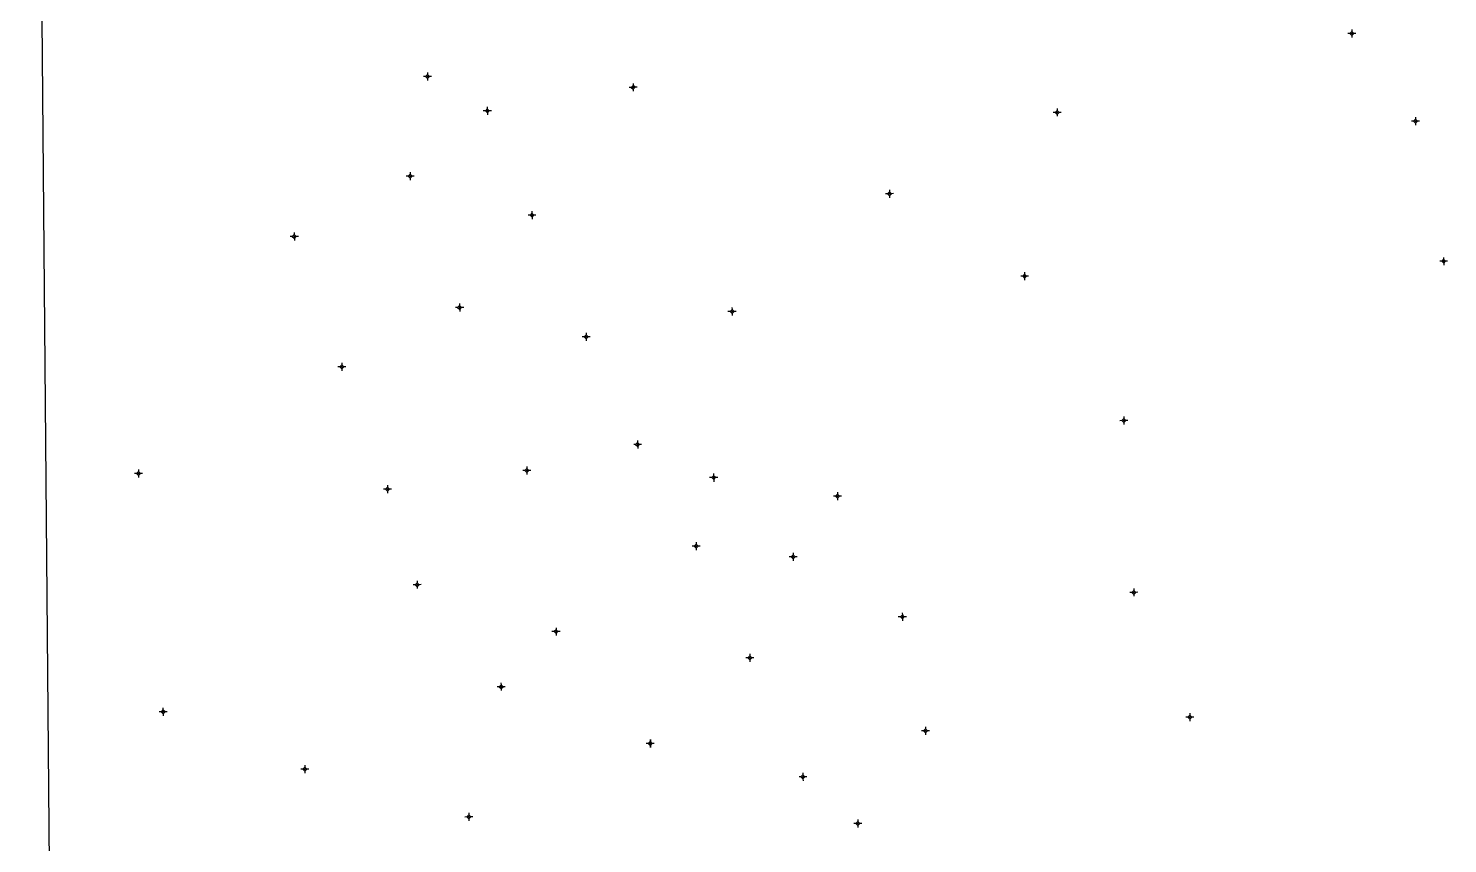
# Model space of a CAD drawing. Extents: x 551068 to 551573, y 1837995 to 1838500.
# Drawn here: x 551068.3 to 551290.4, y 1838119.2 to 1838246.8 of the extents above; entities that cross this region are included whole.
import ezdxf

# ---------------------------------------------------------------- set-up
doc = ezdxf.new("R2010")
doc.units = 0
doc.layers.add('Level 11', color=7, linetype='Continuous')
doc.layers.add('Level 63', color=7, linetype='Continuous')

msp = doc.modelspace()

# ---------------------------------------------------------------- linework, layer by layer
at = {"layer": 'Level 11'}
for p, q in [((551275.07, 1838245.96), (551274.75, 1838245.96)), ((551275.07, 1838245.96), (551274.75, 1838245.96)), ((551275.07, 1838245.96), (551274.75, 1838245.96)), ((551275.38, 1838246.28), (551275.07, 1838245.96)), ((551275.38, 1838246.28), (551275.07, 1838245.96)), ((551275.38, 1838246.28), (551275.07, 1838245.96)), ((551275.07, 1838245.96), (551275.39, 1838245.66)), ((551275.07, 1838245.96), (551275.39, 1838245.66)), ((551275.07, 1838245.96), (551275.39, 1838245.66)), ((551275.38, 1838246.6), (551275.38, 1838246.28)), ((551275.38, 1838246.6), (551275.38, 1838246.28)), ((551275.38, 1838246.6), (551275.38, 1838246.28)), ((551275.69, 1838245.97), (551275.38, 1838246.28)), ((551275.69, 1838245.97), (551275.38, 1838246.28)), ((551275.69, 1838245.97), (551275.38, 1838246.28)), ((551275.39, 1838245.66), (551275.69, 1838245.97)), ((551275.39, 1838245.66), (551275.69, 1838245.97)), ((551275.39, 1838245.66), (551275.69, 1838245.97)), ((551275.39, 1838245.66), (551275.39, 1838245.34)), ((551275.39, 1838245.66), (551275.39, 1838245.34)), ((551275.39, 1838245.66), (551275.39, 1838245.34)), ((551276.01, 1838245.97), (551275.69, 1838245.97)), ((551276.01, 1838245.97), (551275.69, 1838245.97)), ((551276.01, 1838245.97), (551275.69, 1838245.97)), ((551130.44, 1838239.24), (551130.13, 1838239.24)), ((551130.44, 1838239.24), (551130.13, 1838239.24)), ((551130.44, 1838239.24), (551130.13, 1838239.24)), ((551130.75, 1838239.55), (551130.44, 1838239.24)), ((551130.75, 1838239.55), (551130.44, 1838239.24)), ((551130.75, 1838239.55), (551130.44, 1838239.24)), ((551130.44, 1838239.24), (551130.75, 1838238.93)), ((551130.44, 1838239.24), (551130.75, 1838238.93)), ((551130.44, 1838239.24), (551130.75, 1838238.93)), ((551130.74, 1838239.87), (551130.75, 1838239.55)), ((551130.74, 1838239.87), (551130.75, 1838239.55)), ((551130.74, 1838239.87), (551130.75, 1838239.55)), ((551131.06, 1838239.25), (551130.75, 1838239.55)), ((551131.06, 1838239.25), (551130.75, 1838239.55)), ((551131.06, 1838239.25), (551130.75, 1838239.55)), ((551130.75, 1838238.93), (551131.06, 1838239.25)), ((551130.75, 1838238.93), (551131.06, 1838239.25)), ((551130.75, 1838238.93), (551131.06, 1838239.25)), ((551130.75, 1838238.93), (551130.75, 1838238.61)), ((551130.75, 1838238.93), (551130.75, 1838238.61)), ((551130.75, 1838238.93), (551130.75, 1838238.61)), ((551131.37, 1838239.25), (551131.06, 1838239.25)), ((551131.37, 1838239.25), (551131.06, 1838239.25)), ((551131.37, 1838239.25), (551131.06, 1838239.25)), ((551162.92, 1838237.87), (551162.62, 1838237.55)), ((551162.92, 1838237.87), (551162.62, 1838237.55)), ((551162.92, 1838237.87), (551162.62, 1838237.55)), ((551162.92, 1838238.18), (551162.92, 1838237.87)), ((551162.92, 1838238.18), (551162.92, 1838237.87)), ((551162.92, 1838238.18), (551162.92, 1838237.87)), ((551163.24, 1838237.56), (551162.92, 1838237.87)), ((551163.24, 1838237.56), (551162.92, 1838237.87)), ((551163.24, 1838237.56), (551162.92, 1838237.87)), ((551162.62, 1838237.55), (551162.3, 1838237.55)), ((551162.62, 1838237.55), (551162.3, 1838237.55)), ((551162.62, 1838237.55), (551162.3, 1838237.55)), ((551162.62, 1838237.55), (551162.93, 1838237.25)), ((551162.62, 1838237.55), (551162.93, 1838237.25)), ((551162.62, 1838237.55), (551162.93, 1838237.25)), ((551162.93, 1838237.25), (551163.24, 1838237.56)), ((551162.93, 1838237.25), (551163.24, 1838237.56)), ((551162.93, 1838237.25), (551163.24, 1838237.56)), ((551162.93, 1838237.25), (551162.93, 1838236.94)), ((551162.93, 1838237.25), (551162.93, 1838236.94)), ((551162.93, 1838237.25), (551162.93, 1838236.94)), ((551163.56, 1838237.56), (551163.24, 1838237.56)), ((551163.56, 1838237.56), (551163.24, 1838237.56)), ((551163.56, 1838237.56), (551163.24, 1838237.56)), ((551139.81, 1838233.89), (551139.49, 1838233.89)), ((551139.81, 1838233.89), (551139.49, 1838233.89)), ((551139.81, 1838233.89), (551139.49, 1838233.89)), ((551140.12, 1838234.21), (551139.81, 1838233.89)), ((551140.12, 1838234.21), (551139.81, 1838233.89)), ((551140.12, 1838234.21), (551139.81, 1838233.89)), ((551139.81, 1838233.89), (551140.13, 1838233.59)), ((551139.81, 1838233.89), (551140.13, 1838233.59)), ((551139.81, 1838233.89), (551140.13, 1838233.59)), ((551140.12, 1838234.52), (551140.12, 1838234.21)), ((551140.12, 1838234.52), (551140.12, 1838234.21)), ((551140.12, 1838234.52), (551140.12, 1838234.21)), ((551140.43, 1838233.9), (551140.12, 1838234.21)), ((551140.43, 1838233.9), (551140.12, 1838234.21)), ((551140.43, 1838233.9), (551140.12, 1838234.21)), ((551140.13, 1838233.59), (551140.43, 1838233.9)), ((551140.13, 1838233.59), (551140.43, 1838233.9)), ((551140.13, 1838233.59), (551140.43, 1838233.9)), ((551140.13, 1838233.59), (551140.13, 1838233.28)), ((551140.13, 1838233.59), (551140.13, 1838233.28)), ((551140.13, 1838233.59), (551140.13, 1838233.28)), ((551140.75, 1838233.9), (551140.43, 1838233.9)), ((551140.75, 1838233.9), (551140.43, 1838233.9)), ((551140.75, 1838233.9), (551140.43, 1838233.9)), ((551228.97, 1838233.63), (551228.65, 1838233.63)), ((551228.97, 1838233.63), (551228.65, 1838233.63)), ((551228.97, 1838233.63), (551228.65, 1838233.63)), ((551229.28, 1838233.95), (551228.97, 1838233.63)), ((551229.28, 1838233.95), (551228.97, 1838233.63)), ((551229.28, 1838233.95), (551228.97, 1838233.63)), ((551228.97, 1838233.63), (551229.29, 1838233.33)), ((551228.97, 1838233.63), (551229.29, 1838233.33)), ((551228.97, 1838233.63), (551229.29, 1838233.33)), ((551229.28, 1838234.26), (551229.28, 1838233.95)), ((551229.28, 1838234.26), (551229.28, 1838233.95)), ((551229.28, 1838234.26), (551229.28, 1838233.95)), ((551229.59, 1838233.64), (551229.28, 1838233.95)), ((551229.59, 1838233.64), (551229.28, 1838233.95)), ((551229.59, 1838233.64), (551229.28, 1838233.95)), ((551229.29, 1838233.33), (551229.59, 1838233.64)), ((551229.29, 1838233.33), (551229.59, 1838233.64)), ((551229.29, 1838233.33), (551229.59, 1838233.64)), ((551229.29, 1838233.33), (551229.29, 1838233.02)), ((551229.29, 1838233.33), (551229.29, 1838233.02)), ((551229.29, 1838233.33), (551229.29, 1838233.02)), ((551229.91, 1838233.64), (551229.59, 1838233.64)), ((551229.91, 1838233.64), (551229.59, 1838233.64)), ((551229.91, 1838233.64), (551229.59, 1838233.64)), ((551285.03, 1838232.26), (551284.71, 1838232.26)), ((551285.03, 1838232.26), (551284.71, 1838232.26)), ((551285.03, 1838232.26), (551284.71, 1838232.26)), ((551285.34, 1838232.58), (551285.03, 1838232.26)), ((551285.34, 1838232.58), (551285.03, 1838232.26)), ((551285.34, 1838232.58), (551285.03, 1838232.26)), ((551285.03, 1838232.26), (551285.34, 1838231.96)), ((551285.03, 1838232.26), (551285.34, 1838231.96)), ((551285.03, 1838232.26), (551285.34, 1838231.96)), ((551285.34, 1838232.89), (551285.34, 1838232.58)), ((551285.34, 1838232.89), (551285.34, 1838232.58)), ((551285.34, 1838232.89), (551285.34, 1838232.58)), ((551285.65, 1838232.27), (551285.34, 1838232.58)), ((551285.65, 1838232.27), (551285.34, 1838232.58)), ((551285.65, 1838232.27), (551285.34, 1838232.58)), ((551285.34, 1838231.96), (551285.65, 1838232.27)), ((551285.34, 1838231.96), (551285.65, 1838232.27)), ((551285.34, 1838231.96), (551285.65, 1838232.27)), ((551285.34, 1838231.96), (551285.35, 1838231.65)), ((551285.34, 1838231.96), (551285.35, 1838231.65)), ((551285.34, 1838231.96), (551285.35, 1838231.65)), ((551285.97, 1838232.27), (551285.65, 1838232.27)), ((551285.97, 1838232.27), (551285.65, 1838232.27)), ((551285.97, 1838232.27), (551285.65, 1838232.27)), ((551127.73, 1838223.67), (551127.41, 1838223.67)), ((551127.73, 1838223.67), (551127.41, 1838223.67)), ((551127.73, 1838223.67), (551127.41, 1838223.67)), ((551128.03, 1838223.98), (551127.73, 1838223.67)), ((551128.03, 1838223.98), (551127.73, 1838223.67)), ((551128.03, 1838223.98), (551127.73, 1838223.67)), ((551127.73, 1838223.67), (551128.04, 1838223.36)), ((551127.73, 1838223.67), (551128.04, 1838223.36)), ((551127.73, 1838223.67), (551128.04, 1838223.36)), ((551128.03, 1838224.29), (551128.03, 1838223.98)), ((551128.03, 1838224.29), (551128.03, 1838223.98)), ((551128.03, 1838224.29), (551128.03, 1838223.98)), ((551128.35, 1838223.68), (551128.03, 1838223.98)), ((551128.35, 1838223.68), (551128.03, 1838223.98)), ((551128.35, 1838223.68), (551128.03, 1838223.98)), ((551128.04, 1838223.36), (551128.35, 1838223.68)), ((551128.04, 1838223.36), (551128.35, 1838223.68)), ((551128.04, 1838223.36), (551128.35, 1838223.68)), ((551128.04, 1838223.36), (551128.04, 1838223.05)), ((551128.04, 1838223.36), (551128.04, 1838223.05)), ((551128.04, 1838223.36), (551128.04, 1838223.05)), ((551128.67, 1838223.68), (551128.35, 1838223.68)), ((551128.67, 1838223.68), (551128.35, 1838223.68)), ((551128.67, 1838223.68), (551128.35, 1838223.68)), ((551202.74, 1838220.91), (551202.43, 1838220.91)), ((551202.74, 1838220.91), (551202.43, 1838220.91)), ((551202.74, 1838220.91), (551202.43, 1838220.91)), ((551203.05, 1838221.22), (551202.74, 1838220.91)), ((551203.05, 1838221.22), (551202.74, 1838220.91)), ((551203.05, 1838221.22), (551202.74, 1838220.91)), ((551202.74, 1838220.91), (551203.05, 1838220.6)), ((551202.74, 1838220.91), (551203.05, 1838220.6)), ((551202.74, 1838220.91), (551203.05, 1838220.6)), ((551203.05, 1838221.53), (551203.05, 1838221.22)), ((551203.05, 1838221.53), (551203.05, 1838221.22)), ((551203.05, 1838221.53), (551203.05, 1838221.22)), ((551203.36, 1838220.91), (551203.05, 1838221.22)), ((551203.36, 1838220.91), (551203.05, 1838221.22)), ((551203.36, 1838220.91), (551203.05, 1838221.22)), ((551203.05, 1838220.6), (551203.36, 1838220.91)), ((551203.05, 1838220.6), (551203.36, 1838220.91)), ((551203.05, 1838220.6), (551203.36, 1838220.91)), ((551203.05, 1838220.6), (551203.06, 1838220.29)), ((551203.05, 1838220.6), (551203.06, 1838220.29)), ((551203.05, 1838220.6), (551203.06, 1838220.29)), ((551203.67, 1838220.92), (551203.36, 1838220.91)), ((551203.67, 1838220.92), (551203.36, 1838220.91)), ((551203.67, 1838220.92), (551203.36, 1838220.91)), ((551147.11, 1838217.85), (551146.8, 1838217.54)), ((551147.11, 1838217.85), (551146.8, 1838217.54)), ((551147.11, 1838217.85), (551146.8, 1838217.54)), ((551147.11, 1838218.16), (551147.11, 1838217.85)), ((551147.11, 1838218.16), (551147.11, 1838217.85)), ((551147.11, 1838218.16), (551147.11, 1838217.85)), ((551147.42, 1838217.55), (551147.11, 1838217.85)), ((551147.42, 1838217.55), (551147.11, 1838217.85)), ((551147.42, 1838217.55), (551147.11, 1838217.85)), ((551146.8, 1838217.54), (551146.49, 1838217.54)), ((551146.8, 1838217.54), (551146.49, 1838217.54)), ((551146.8, 1838217.54), (551146.49, 1838217.54)), ((551146.8, 1838217.54), (551147.12, 1838217.23)), ((551146.8, 1838217.54), (551147.12, 1838217.23)), ((551146.8, 1838217.54), (551147.12, 1838217.23)), ((551147.12, 1838217.23), (551147.42, 1838217.55)), ((551147.12, 1838217.23), (551147.42, 1838217.55)), ((551147.12, 1838217.23), (551147.42, 1838217.55)), ((551147.12, 1838217.23), (551147.12, 1838216.92)), ((551147.12, 1838217.23), (551147.12, 1838216.92)), ((551147.12, 1838217.23), (551147.12, 1838216.92)), ((551147.73, 1838217.55), (551147.42, 1838217.55)), ((551147.73, 1838217.55), (551147.42, 1838217.55)), ((551147.73, 1838217.55), (551147.42, 1838217.55)), ((551109.61, 1838214.21), (551109.29, 1838214.2)), ((551109.61, 1838214.21), (551109.29, 1838214.2)), ((551109.61, 1838214.21), (551109.29, 1838214.2)), ((551109.92, 1838214.52), (551109.61, 1838214.21)), ((551109.92, 1838214.52), (551109.61, 1838214.21)), ((551109.92, 1838214.52), (551109.61, 1838214.21)), ((551109.61, 1838214.21), (551109.93, 1838213.9)), ((551109.61, 1838214.21), (551109.93, 1838213.9)), ((551109.61, 1838214.21), (551109.93, 1838213.9)), ((551109.92, 1838214.84), (551109.92, 1838214.52)), ((551109.92, 1838214.84), (551109.92, 1838214.52)), ((551109.92, 1838214.84), (551109.92, 1838214.52)), ((551110.23, 1838214.21), (551109.92, 1838214.52)), ((551110.23, 1838214.21), (551109.92, 1838214.52)), ((551110.23, 1838214.21), (551109.92, 1838214.52)), ((551109.93, 1838213.9), (551110.23, 1838214.21)), ((551109.93, 1838213.9), (551110.23, 1838214.21)), ((551109.93, 1838213.9), (551110.23, 1838214.21)), ((551109.93, 1838213.9), (551109.93, 1838213.58)), ((551109.93, 1838213.9), (551109.93, 1838213.58)), ((551109.93, 1838213.9), (551109.93, 1838213.58)), ((551110.55, 1838214.21), (551110.23, 1838214.21)), ((551110.55, 1838214.21), (551110.23, 1838214.21)), ((551110.55, 1838214.21), (551110.23, 1838214.21)), ((551289.45, 1838210.33), (551289.14, 1838210.33)), ((551289.45, 1838210.33), (551289.14, 1838210.33)), ((551289.45, 1838210.33), (551289.14, 1838210.33)), ((551289.76, 1838210.64), (551289.45, 1838210.33)), ((551289.76, 1838210.64), (551289.45, 1838210.33)), ((551289.76, 1838210.64), (551289.45, 1838210.33)), ((551289.45, 1838210.33), (551289.77, 1838210.02)), ((551289.45, 1838210.33), (551289.77, 1838210.02)), ((551289.45, 1838210.33), (551289.77, 1838210.02)), ((551289.76, 1838210.95), (551289.76, 1838210.64)), ((551289.76, 1838210.95), (551289.76, 1838210.64)), ((551289.76, 1838210.95), (551289.76, 1838210.64)), ((551290.07, 1838210.33), (551289.76, 1838210.64)), ((551290.07, 1838210.33), (551289.76, 1838210.64)), ((551290.07, 1838210.33), (551289.76, 1838210.64)), ((551289.77, 1838210.02), (551290.07, 1838210.33)), ((551289.77, 1838210.02), (551290.07, 1838210.33)), ((551289.77, 1838210.02), (551290.07, 1838210.33)), ((551289.77, 1838210.02), (551289.77, 1838209.71)), ((551289.77, 1838210.02), (551289.77, 1838209.71)), ((551289.77, 1838210.02), (551289.77, 1838209.71)), ((551290.38, 1838210.34), (551290.07, 1838210.33)), ((551290.38, 1838210.34), (551290.07, 1838210.33)), ((551290.38, 1838210.34), (551290.07, 1838210.33)), ((551223.89, 1838208.01), (551223.58, 1838208)), ((551223.89, 1838208.01), (551223.58, 1838208)), ((551223.89, 1838208.01), (551223.58, 1838208)), ((551224.2, 1838208.32), (551223.89, 1838208.01)), ((551224.2, 1838208.32), (551223.89, 1838208.01)), ((551224.2, 1838208.32), (551223.89, 1838208.01)), ((551223.89, 1838208.01), (551224.2, 1838207.7)), ((551223.89, 1838208.01), (551224.2, 1838207.7)), ((551223.89, 1838208.01), (551224.2, 1838207.7)), ((551224.19, 1838208.64), (551224.2, 1838208.32)), ((551224.19, 1838208.64), (551224.2, 1838208.32)), ((551224.19, 1838208.64), (551224.2, 1838208.32)), ((551224.51, 1838208.01), (551224.2, 1838208.32)), ((551224.51, 1838208.01), (551224.2, 1838208.32)), ((551224.51, 1838208.01), (551224.2, 1838208.32)), ((551224.2, 1838207.7), (551224.51, 1838208.01)), ((551224.2, 1838207.7), (551224.51, 1838208.01)), ((551224.2, 1838207.7), (551224.51, 1838208.01)), ((551224.2, 1838207.7), (551224.2, 1838207.38)), ((551224.2, 1838207.7), (551224.2, 1838207.38)), ((551224.2, 1838207.7), (551224.2, 1838207.38)), ((551224.82, 1838208.01), (551224.51, 1838208.01)), ((551224.82, 1838208.01), (551224.51, 1838208.01)), ((551224.82, 1838208.01), (551224.51, 1838208.01)), ((551135.48, 1838203.11), (551135.16, 1838203.11)), ((551135.48, 1838203.11), (551135.16, 1838203.11)), ((551135.48, 1838203.11), (551135.16, 1838203.11)), ((551135.79, 1838203.43), (551135.48, 1838203.11)), ((551135.79, 1838203.43), (551135.48, 1838203.11)), ((551135.79, 1838203.43), (551135.48, 1838203.11)), ((551135.48, 1838203.11), (551135.8, 1838202.81)), ((551135.48, 1838203.11), (551135.8, 1838202.81)), ((551135.48, 1838203.11), (551135.8, 1838202.81)), ((551135.79, 1838203.75), (551135.79, 1838203.43)), ((551135.79, 1838203.75), (551135.79, 1838203.43)), ((551135.79, 1838203.75), (551135.79, 1838203.43)), ((551136.1, 1838203.12), (551135.79, 1838203.43)), ((551136.1, 1838203.12), (551135.79, 1838203.43)), ((551136.1, 1838203.12), (551135.79, 1838203.43)), ((551135.8, 1838202.81), (551136.1, 1838203.12)), ((551135.8, 1838202.81), (551136.1, 1838203.12)), ((551135.8, 1838202.81), (551136.1, 1838203.12)), ((551135.8, 1838202.81), (551135.8, 1838202.49)), ((551135.8, 1838202.81), (551135.8, 1838202.49)), ((551135.8, 1838202.81), (551135.8, 1838202.49)), ((551136.42, 1838203.12), (551136.1, 1838203.12)), ((551136.42, 1838203.12), (551136.1, 1838203.12)), ((551136.42, 1838203.12), (551136.1, 1838203.12)), ((551178.1, 1838202.47), (551177.78, 1838202.46)), ((551178.1, 1838202.47), (551177.78, 1838202.46)), ((551178.1, 1838202.47), (551177.78, 1838202.46)), ((551178.41, 1838202.78), (551178.1, 1838202.47)), ((551178.41, 1838202.78), (551178.1, 1838202.47)), ((551178.41, 1838202.78), (551178.1, 1838202.47)), ((551178.1, 1838202.47), (551178.41, 1838202.16)), ((551178.1, 1838202.47), (551178.41, 1838202.16)), ((551178.1, 1838202.47), (551178.41, 1838202.16)), ((551178.4, 1838203.1), (551178.41, 1838202.78)), ((551178.4, 1838203.1), (551178.41, 1838202.78)), ((551178.4, 1838203.1), (551178.41, 1838202.78)), ((551178.72, 1838202.47), (551178.41, 1838202.78)), ((551178.72, 1838202.47), (551178.41, 1838202.78)), ((551178.72, 1838202.47), (551178.41, 1838202.78)), ((551178.41, 1838202.16), (551178.72, 1838202.47)), ((551178.41, 1838202.16), (551178.72, 1838202.47)), ((551178.41, 1838202.16), (551178.72, 1838202.47)), ((551179.04, 1838202.48), (551178.72, 1838202.47)), ((551179.04, 1838202.48), (551178.72, 1838202.47)), ((551179.04, 1838202.48), (551178.72, 1838202.47)), ((551178.41, 1838202.16), (551178.41, 1838201.84)), ((551178.41, 1838202.16), (551178.41, 1838201.84)), ((551178.41, 1838202.16), (551178.41, 1838201.84)), ((551155.28, 1838198.5), (551154.96, 1838198.5)), ((551155.28, 1838198.5), (551154.96, 1838198.5)), ((551155.28, 1838198.5), (551154.96, 1838198.5)), ((551155.59, 1838198.81), (551155.28, 1838198.5)), ((551155.59, 1838198.81), (551155.28, 1838198.5)), ((551155.59, 1838198.81), (551155.28, 1838198.5)), ((551155.28, 1838198.5), (551155.59, 1838198.19)), ((551155.28, 1838198.5), (551155.59, 1838198.19)), ((551155.28, 1838198.5), (551155.59, 1838198.19)), ((551155.58, 1838199.12), (551155.59, 1838198.81)), ((551155.58, 1838199.12), (551155.59, 1838198.81)), ((551155.58, 1838199.12), (551155.59, 1838198.81)), ((551155.9, 1838198.5), (551155.59, 1838198.81)), ((551155.9, 1838198.5), (551155.59, 1838198.81)), ((551155.9, 1838198.5), (551155.59, 1838198.81)), ((551155.59, 1838198.19), (551155.9, 1838198.5)), ((551155.59, 1838198.19), (551155.9, 1838198.5)), ((551155.59, 1838198.19), (551155.9, 1838198.5)), ((551155.59, 1838198.19), (551155.59, 1838197.88)), ((551155.59, 1838198.19), (551155.59, 1838197.88)), ((551155.59, 1838198.19), (551155.59, 1838197.88)), ((551156.22, 1838198.51), (551155.9, 1838198.5)), ((551156.22, 1838198.51), (551155.9, 1838198.5)), ((551156.22, 1838198.51), (551155.9, 1838198.5)), ((551117.06, 1838193.81), (551116.75, 1838193.8)), ((551117.06, 1838193.81), (551116.75, 1838193.8)), ((551117.06, 1838193.81), (551116.75, 1838193.8)), ((551117.37, 1838194.12), (551117.06, 1838193.81)), ((551117.37, 1838194.12), (551117.06, 1838193.81)), ((551117.37, 1838194.12), (551117.06, 1838193.81)), ((551117.06, 1838193.81), (551117.37, 1838193.5)), ((551117.06, 1838193.81), (551117.37, 1838193.5)), ((551117.06, 1838193.81), (551117.37, 1838193.5)), ((551117.36, 1838194.43), (551117.37, 1838194.12)), ((551117.36, 1838194.43), (551117.37, 1838194.12)), ((551117.36, 1838194.43), (551117.37, 1838194.12)), ((551117.68, 1838193.81), (551117.37, 1838194.12)), ((551117.68, 1838193.81), (551117.37, 1838194.12)), ((551117.68, 1838193.81), (551117.37, 1838194.12)), ((551117.37, 1838193.5), (551117.68, 1838193.81)), ((551117.37, 1838193.5), (551117.68, 1838193.81)), ((551117.37, 1838193.5), (551117.68, 1838193.81)), ((551117.37, 1838193.5), (551117.37, 1838193.19)), ((551117.37, 1838193.5), (551117.37, 1838193.19)), ((551117.37, 1838193.5), (551117.37, 1838193.19)), ((551117.99, 1838193.81), (551117.68, 1838193.81)), ((551117.99, 1838193.81), (551117.68, 1838193.81)), ((551117.99, 1838193.81), (551117.68, 1838193.81)), ((551239.39, 1838185.4), (551239.07, 1838185.39)), ((551239.39, 1838185.4), (551239.07, 1838185.39)), ((551239.39, 1838185.4), (551239.07, 1838185.39)), ((551239.7, 1838185.71), (551239.39, 1838185.4)), ((551239.7, 1838185.71), (551239.39, 1838185.4)), ((551239.7, 1838185.71), (551239.39, 1838185.4)), ((551239.39, 1838185.4), (551239.71, 1838185.09)), ((551239.39, 1838185.4), (551239.71, 1838185.09)), ((551239.39, 1838185.4), (551239.71, 1838185.09)), ((551239.7, 1838186.02), (551239.7, 1838185.71)), ((551239.7, 1838186.02), (551239.7, 1838185.71)), ((551239.7, 1838186.02), (551239.7, 1838185.71)), ((551240.01, 1838185.4), (551239.7, 1838185.71)), ((551240.01, 1838185.4), (551239.7, 1838185.71)), ((551240.01, 1838185.4), (551239.7, 1838185.71)), ((551239.71, 1838185.09), (551240.01, 1838185.4)), ((551239.71, 1838185.09), (551240.01, 1838185.4)), ((551239.71, 1838185.09), (551240.01, 1838185.4)), ((551239.71, 1838185.09), (551239.71, 1838184.78)), ((551239.71, 1838185.09), (551239.71, 1838184.78)), ((551239.71, 1838185.09), (551239.71, 1838184.78)), ((551240.33, 1838185.41), (551240.01, 1838185.4)), ((551240.33, 1838185.41), (551240.01, 1838185.4)), ((551240.33, 1838185.41), (551240.01, 1838185.4)), ((551163.64, 1838182.3), (551163.64, 1838181.98)), ((551163.64, 1838182.3), (551163.64, 1838181.98)), ((551163.64, 1838182.3), (551163.64, 1838181.98)), ((551163.33, 1838181.66), (551163.02, 1838181.66)), ((551163.33, 1838181.66), (551163.02, 1838181.66)), ((551163.33, 1838181.66), (551163.02, 1838181.66)), ((551163.64, 1838181.98), (551163.33, 1838181.66)), ((551163.64, 1838181.98), (551163.33, 1838181.66)), ((551163.64, 1838181.98), (551163.33, 1838181.66)), ((551163.33, 1838181.66), (551163.65, 1838181.36)), ((551163.33, 1838181.66), (551163.65, 1838181.36)), ((551163.33, 1838181.66), (551163.65, 1838181.36)), ((551163.95, 1838181.67), (551163.64, 1838181.98)), ((551163.95, 1838181.67), (551163.64, 1838181.98)), ((551163.95, 1838181.67), (551163.64, 1838181.98)), ((551163.65, 1838181.36), (551163.95, 1838181.67)), ((551163.65, 1838181.36), (551163.95, 1838181.67)), ((551163.65, 1838181.36), (551163.95, 1838181.67)), ((551163.65, 1838181.36), (551163.65, 1838181.04)), ((551163.65, 1838181.36), (551163.65, 1838181.04)), ((551163.65, 1838181.36), (551163.65, 1838181.04)), ((551164.26, 1838181.67), (551163.95, 1838181.67)), ((551164.26, 1838181.67), (551163.95, 1838181.67)), ((551164.26, 1838181.67), (551163.95, 1838181.67)), ((551146.29, 1838177.89), (551145.98, 1838177.57)), ((551146.29, 1838177.89), (551145.98, 1838177.57)), ((551146.29, 1838177.89), (551145.98, 1838177.57)), ((551146.29, 1838178.2), (551146.29, 1838177.89)), ((551146.29, 1838178.2), (551146.29, 1838177.89)), ((551146.29, 1838178.2), (551146.29, 1838177.89)), ((551146.6, 1838177.58), (551146.29, 1838177.89)), ((551146.6, 1838177.58), (551146.29, 1838177.89)), ((551146.6, 1838177.58), (551146.29, 1838177.89)), ((551085.22, 1838177.13), (551084.9, 1838177.13)), ((551085.22, 1838177.13), (551084.9, 1838177.13)), ((551085.22, 1838177.13), (551084.9, 1838177.13)), ((551085.53, 1838177.44), (551085.22, 1838177.13)), ((551085.53, 1838177.44), (551085.22, 1838177.13)), ((551085.53, 1838177.44), (551085.22, 1838177.13)), ((551085.22, 1838177.13), (551085.54, 1838176.82)), ((551085.22, 1838177.13), (551085.54, 1838176.82)), ((551085.22, 1838177.13), (551085.54, 1838176.82)), ((551085.53, 1838177.75), (551085.53, 1838177.44)), ((551085.53, 1838177.75), (551085.53, 1838177.44)), ((551085.53, 1838177.75), (551085.53, 1838177.44)), ((551085.84, 1838177.14), (551085.53, 1838177.44)), ((551085.84, 1838177.14), (551085.53, 1838177.44)), ((551085.84, 1838177.14), (551085.53, 1838177.44)), ((551085.54, 1838176.82), (551085.84, 1838177.14)), ((551085.54, 1838176.82), (551085.84, 1838177.14)), ((551085.54, 1838176.82), (551085.84, 1838177.14)), ((551085.54, 1838176.82), (551085.54, 1838176.51)), ((551085.54, 1838176.82), (551085.54, 1838176.51)), ((551085.54, 1838176.82), (551085.54, 1838176.51)), ((551086.16, 1838177.14), (551085.84, 1838177.14)), ((551086.16, 1838177.14), (551085.84, 1838177.14)), ((551086.16, 1838177.14), (551085.84, 1838177.14)), ((551145.98, 1838177.57), (551145.66, 1838177.57)), ((551145.98, 1838177.57), (551145.66, 1838177.57)), ((551145.98, 1838177.57), (551145.66, 1838177.57)), ((551145.98, 1838177.57), (551146.3, 1838177.27)), ((551145.98, 1838177.57), (551146.3, 1838177.27)), ((551145.98, 1838177.57), (551146.3, 1838177.27)), ((551146.3, 1838177.27), (551146.6, 1838177.58)), ((551146.3, 1838177.27), (551146.6, 1838177.58)), ((551146.3, 1838177.27), (551146.6, 1838177.58)), ((551146.3, 1838177.27), (551146.3, 1838176.95)), ((551146.3, 1838177.27), (551146.3, 1838176.95)), ((551146.3, 1838177.27), (551146.3, 1838176.95)), ((551146.92, 1838177.58), (551146.6, 1838177.58)), ((551146.92, 1838177.58), (551146.6, 1838177.58)), ((551146.92, 1838177.58), (551146.6, 1838177.58)), ((551175.23, 1838176.47), (551174.91, 1838176.47)), ((551175.23, 1838176.47), (551174.91, 1838176.47)), ((551175.23, 1838176.47), (551174.91, 1838176.47)), ((551175.53, 1838176.78), (551175.23, 1838176.47)), ((551175.53, 1838176.78), (551175.23, 1838176.47)), ((551175.53, 1838176.78), (551175.23, 1838176.47)), ((551175.23, 1838176.47), (551175.54, 1838176.16)), ((551175.23, 1838176.47), (551175.54, 1838176.16)), ((551175.23, 1838176.47), (551175.54, 1838176.16)), ((551175.53, 1838177.1), (551175.53, 1838176.78)), ((551175.53, 1838177.1), (551175.53, 1838176.78)), ((551175.53, 1838177.1), (551175.53, 1838176.78)), ((551175.85, 1838176.47), (551175.53, 1838176.78)), ((551175.85, 1838176.47), (551175.53, 1838176.78)), ((551175.85, 1838176.47), (551175.53, 1838176.78)), ((551175.54, 1838176.16), (551175.85, 1838176.47)), ((551175.54, 1838176.16), (551175.85, 1838176.47)), ((551175.54, 1838176.16), (551175.85, 1838176.47)), ((551175.54, 1838176.16), (551175.54, 1838175.84)), ((551175.54, 1838176.16), (551175.54, 1838175.84)), ((551175.54, 1838176.16), (551175.54, 1838175.84)), ((551176.17, 1838176.48), (551175.85, 1838176.47)), ((551176.17, 1838176.48), (551175.85, 1838176.47)), ((551176.17, 1838176.48), (551175.85, 1838176.47)), ((551124.17, 1838174.67), (551123.85, 1838174.67)), ((551124.17, 1838174.67), (551123.85, 1838174.67)), ((551124.17, 1838174.67), (551123.85, 1838174.67)), ((551124.48, 1838174.99), (551124.17, 1838174.67)), ((551124.48, 1838174.99), (551124.17, 1838174.67)), ((551124.48, 1838174.99), (551124.17, 1838174.67)), ((551124.17, 1838174.67), (551124.49, 1838174.37)), ((551124.17, 1838174.67), (551124.49, 1838174.37)), ((551124.17, 1838174.67), (551124.49, 1838174.37)), ((551124.48, 1838175.3), (551124.48, 1838174.99)), ((551124.48, 1838175.3), (551124.48, 1838174.99)), ((551124.48, 1838175.3), (551124.48, 1838174.99)), ((551124.79, 1838174.68), (551124.48, 1838174.99)), ((551124.79, 1838174.68), (551124.48, 1838174.99)), ((551124.79, 1838174.68), (551124.48, 1838174.99)), ((551124.49, 1838174.37), (551124.79, 1838174.68)), ((551124.49, 1838174.37), (551124.79, 1838174.68)), ((551124.49, 1838174.37), (551124.79, 1838174.68)), ((551124.49, 1838174.37), (551124.49, 1838174.06)), ((551124.49, 1838174.37), (551124.49, 1838174.06)), ((551124.49, 1838174.37), (551124.49, 1838174.06)), ((551125.11, 1838174.68), (551124.79, 1838174.68)), ((551125.11, 1838174.68), (551124.79, 1838174.68)), ((551125.11, 1838174.68), (551124.79, 1838174.68)), ((551194.62, 1838173.58), (551194.31, 1838173.58)), ((551194.62, 1838173.58), (551194.31, 1838173.58)), ((551194.62, 1838173.58), (551194.31, 1838173.58)), ((551194.92, 1838173.89), (551194.62, 1838173.58)), ((551194.92, 1838173.89), (551194.62, 1838173.58)), ((551194.92, 1838173.89), (551194.62, 1838173.58)), ((551194.62, 1838173.58), (551194.93, 1838173.27)), ((551194.62, 1838173.58), (551194.93, 1838173.27)), ((551194.62, 1838173.58), (551194.93, 1838173.27)), ((551194.92, 1838174.21), (551194.92, 1838173.89)), ((551194.92, 1838174.21), (551194.92, 1838173.89)), ((551194.92, 1838174.21), (551194.92, 1838173.89)), ((551195.24, 1838173.58), (551194.92, 1838173.89)), ((551195.24, 1838173.58), (551194.92, 1838173.89)), ((551195.24, 1838173.58), (551194.92, 1838173.89)), ((551194.93, 1838173.27), (551195.24, 1838173.58)), ((551194.93, 1838173.27), (551195.24, 1838173.58)), ((551194.93, 1838173.27), (551195.24, 1838173.58)), ((551195.55, 1838173.59), (551195.24, 1838173.58)), ((551195.55, 1838173.59), (551195.24, 1838173.58)), ((551195.55, 1838173.59), (551195.24, 1838173.58)), ((551194.93, 1838173.27), (551194.93, 1838172.95)), ((551194.93, 1838173.27), (551194.93, 1838172.95)), ((551194.93, 1838173.27), (551194.93, 1838172.95)), ((551172.49, 1838165.74), (551172.18, 1838165.73)), ((551172.49, 1838165.74), (551172.18, 1838165.73)), ((551172.49, 1838165.74), (551172.18, 1838165.73)), ((551172.8, 1838166.05), (551172.49, 1838165.74)), ((551172.8, 1838166.05), (551172.49, 1838165.74)), ((551172.8, 1838166.05), (551172.49, 1838165.74)), ((551172.49, 1838165.74), (551172.8, 1838165.43)), ((551172.49, 1838165.74), (551172.8, 1838165.43)), ((551172.49, 1838165.74), (551172.8, 1838165.43)), ((551172.8, 1838166.36), (551172.8, 1838166.05)), ((551172.8, 1838166.36), (551172.8, 1838166.05)), ((551172.8, 1838166.36), (551172.8, 1838166.05)), ((551173.11, 1838165.74), (551172.8, 1838166.05)), ((551173.11, 1838165.74), (551172.8, 1838166.05)), ((551173.11, 1838165.74), (551172.8, 1838166.05)), ((551172.8, 1838165.43), (551173.11, 1838165.74)), ((551172.8, 1838165.43), (551173.11, 1838165.74)), ((551172.8, 1838165.43), (551173.11, 1838165.74)), ((551172.8, 1838165.43), (551172.81, 1838165.12)), ((551172.8, 1838165.43), (551172.81, 1838165.12)), ((551172.8, 1838165.43), (551172.81, 1838165.12)), ((551173.42, 1838165.75), (551173.11, 1838165.74)), ((551173.42, 1838165.75), (551173.11, 1838165.74)), ((551173.42, 1838165.75), (551173.11, 1838165.74)), ((551187.99, 1838164.69), (551187.99, 1838164.37)), ((551187.99, 1838164.69), (551187.99, 1838164.37)), ((551187.99, 1838164.69), (551187.99, 1838164.37)), ((551187.68, 1838164.06), (551187.37, 1838164.06)), ((551187.68, 1838164.06), (551187.37, 1838164.06)), ((551187.68, 1838164.06), (551187.37, 1838164.06)), ((551187.99, 1838164.37), (551187.68, 1838164.06)), ((551187.99, 1838164.37), (551187.68, 1838164.06)), ((551187.99, 1838164.37), (551187.68, 1838164.06)), ((551187.68, 1838164.06), (551187.99, 1838163.75)), ((551187.68, 1838164.06), (551187.99, 1838163.75)), ((551187.68, 1838164.06), (551187.99, 1838163.75)), ((551188.3, 1838164.07), (551187.99, 1838164.37)), ((551188.3, 1838164.07), (551187.99, 1838164.37)), ((551188.3, 1838164.07), (551187.99, 1838164.37)), ((551187.99, 1838163.75), (551188.3, 1838164.07)), ((551187.99, 1838163.75), (551188.3, 1838164.07)), ((551187.99, 1838163.75), (551188.3, 1838164.07)), ((551187.99, 1838163.75), (551188, 1838163.43)), ((551187.99, 1838163.75), (551188, 1838163.43)), ((551187.99, 1838163.75), (551188, 1838163.43)), ((551188.61, 1838164.07), (551188.3, 1838164.07)), ((551188.61, 1838164.07), (551188.3, 1838164.07)), ((551188.61, 1838164.07), (551188.3, 1838164.07)), ((551129.13, 1838160.03), (551128.82, 1838159.72)), ((551129.13, 1838160.03), (551128.82, 1838159.72)), ((551129.13, 1838160.03), (551128.82, 1838159.72)), ((551129.13, 1838160.34), (551129.13, 1838160.03)), ((551129.13, 1838160.34), (551129.13, 1838160.03)), ((551129.13, 1838160.34), (551129.13, 1838160.03)), ((551129.44, 1838159.72), (551129.13, 1838160.03)), ((551129.44, 1838159.72), (551129.13, 1838160.03)), ((551129.44, 1838159.72), (551129.13, 1838160.03)), ((551128.82, 1838159.72), (551128.5, 1838159.71)), ((551128.82, 1838159.72), (551128.5, 1838159.71)), ((551128.82, 1838159.72), (551128.5, 1838159.71)), ((551128.82, 1838159.72), (551129.14, 1838159.41)), ((551128.82, 1838159.72), (551129.14, 1838159.41)), ((551128.82, 1838159.72), (551129.14, 1838159.41)), ((551129.14, 1838159.41), (551129.44, 1838159.72)), ((551129.14, 1838159.41), (551129.44, 1838159.72)), ((551129.14, 1838159.41), (551129.44, 1838159.72)), ((551129.14, 1838159.41), (551129.14, 1838159.1)), ((551129.14, 1838159.41), (551129.14, 1838159.1)), ((551129.14, 1838159.41), (551129.14, 1838159.1)), ((551129.76, 1838159.73), (551129.44, 1838159.72)), ((551129.76, 1838159.73), (551129.44, 1838159.72)), ((551129.76, 1838159.73), (551129.44, 1838159.72)), ((551240.99, 1838158.52), (551240.67, 1838158.51)), ((551240.99, 1838158.52), (551240.67, 1838158.51)), ((551240.99, 1838158.52), (551240.67, 1838158.51)), ((551241.29, 1838158.83), (551240.99, 1838158.52)), ((551241.29, 1838158.83), (551240.99, 1838158.52)), ((551241.29, 1838158.83), (551240.99, 1838158.52)), ((551240.99, 1838158.52), (551241.3, 1838158.21)), ((551240.99, 1838158.52), (551241.3, 1838158.21)), ((551240.99, 1838158.52), (551241.3, 1838158.21)), ((551241.29, 1838159.14), (551241.29, 1838158.83)), ((551241.29, 1838159.14), (551241.29, 1838158.83)), ((551241.29, 1838159.14), (551241.29, 1838158.83)), ((551241.61, 1838158.52), (551241.29, 1838158.83)), ((551241.61, 1838158.52), (551241.29, 1838158.83)), ((551241.61, 1838158.52), (551241.29, 1838158.83)), ((551241.3, 1838158.21), (551241.61, 1838158.52)), ((551241.3, 1838158.21), (551241.61, 1838158.52)), ((551241.3, 1838158.21), (551241.61, 1838158.52)), ((551241.3, 1838158.21), (551241.3, 1838157.9)), ((551241.3, 1838158.21), (551241.3, 1838157.9)), ((551241.3, 1838158.21), (551241.3, 1838157.9)), ((551241.93, 1838158.53), (551241.61, 1838158.52)), ((551241.93, 1838158.53), (551241.61, 1838158.52)), ((551241.93, 1838158.53), (551241.61, 1838158.52)), ((551204.75, 1838154.7), (551204.43, 1838154.7)), ((551204.75, 1838154.7), (551204.43, 1838154.7)), ((551204.75, 1838154.7), (551204.43, 1838154.7)), ((551205.06, 1838155.01), (551204.75, 1838154.7)), ((551205.06, 1838155.01), (551204.75, 1838154.7)), ((551205.06, 1838155.01), (551204.75, 1838154.7)), ((551204.75, 1838154.7), (551205.06, 1838154.39)), ((551204.75, 1838154.7), (551205.06, 1838154.39)), ((551204.75, 1838154.7), (551205.06, 1838154.39)), ((551205.05, 1838155.32), (551205.06, 1838155.01)), ((551205.05, 1838155.32), (551205.06, 1838155.01)), ((551205.05, 1838155.32), (551205.06, 1838155.01)), ((551205.37, 1838154.71), (551205.06, 1838155.01)), ((551205.37, 1838154.71), (551205.06, 1838155.01)), ((551205.37, 1838154.71), (551205.06, 1838155.01)), ((551205.06, 1838154.39), (551205.37, 1838154.71)), ((551205.06, 1838154.39), (551205.37, 1838154.71)), ((551205.06, 1838154.39), (551205.37, 1838154.71)), ((551205.06, 1838154.39), (551205.06, 1838154.08)), ((551205.06, 1838154.39), (551205.06, 1838154.08)), ((551205.06, 1838154.39), (551205.06, 1838154.08)), ((551205.69, 1838154.71), (551205.37, 1838154.71)), ((551205.69, 1838154.71), (551205.37, 1838154.71)), ((551205.69, 1838154.71), (551205.37, 1838154.71)), ((551150.56, 1838152.37), (551150.24, 1838152.37)), ((551150.56, 1838152.37), (551150.24, 1838152.37)), ((551150.56, 1838152.37), (551150.24, 1838152.37)), ((551150.87, 1838152.68), (551150.56, 1838152.37)), ((551150.87, 1838152.68), (551150.56, 1838152.37)), ((551150.87, 1838152.68), (551150.56, 1838152.37)), ((551150.56, 1838152.37), (551150.88, 1838152.06)), ((551150.56, 1838152.37), (551150.88, 1838152.06)), ((551150.56, 1838152.37), (551150.88, 1838152.06)), ((551150.87, 1838152.99), (551150.87, 1838152.68)), ((551150.87, 1838152.99), (551150.87, 1838152.68)), ((551150.87, 1838152.99), (551150.87, 1838152.68)), ((551151.18, 1838152.37), (551150.87, 1838152.68)), ((551151.18, 1838152.37), (551150.87, 1838152.68)), ((551151.18, 1838152.37), (551150.87, 1838152.68)), ((551150.88, 1838152.06), (551151.18, 1838152.37)), ((551150.88, 1838152.06), (551151.18, 1838152.37)), ((551150.88, 1838152.06), (551151.18, 1838152.37)), ((551150.88, 1838152.06), (551150.88, 1838151.75)), ((551150.88, 1838152.06), (551150.88, 1838151.75)), ((551150.88, 1838152.06), (551150.88, 1838151.75)), ((551151.5, 1838152.38), (551151.18, 1838152.37)), ((551151.5, 1838152.38), (551151.18, 1838152.37)), ((551151.5, 1838152.38), (551151.18, 1838152.37)), ((551181.2, 1838148.9), (551181.2, 1838148.59)), ((551181.2, 1838148.9), (551181.2, 1838148.59)), ((551181.2, 1838148.9), (551181.2, 1838148.59)), ((551180.89, 1838148.27), (551180.57, 1838148.27)), ((551180.89, 1838148.27), (551180.57, 1838148.27)), ((551180.89, 1838148.27), (551180.57, 1838148.27)), ((551181.2, 1838148.59), (551180.89, 1838148.27)), ((551181.2, 1838148.59), (551180.89, 1838148.27)), ((551181.2, 1838148.59), (551180.89, 1838148.27)), ((551180.89, 1838148.27), (551181.2, 1838147.97)), ((551180.89, 1838148.27), (551181.2, 1838147.97)), ((551180.89, 1838148.27), (551181.2, 1838147.97)), ((551181.51, 1838148.28), (551181.2, 1838148.59)), ((551181.51, 1838148.28), (551181.2, 1838148.59)), ((551181.51, 1838148.28), (551181.2, 1838148.59)), ((551181.2, 1838147.97), (551181.51, 1838148.28)), ((551181.2, 1838147.97), (551181.51, 1838148.28)), ((551181.2, 1838147.97), (551181.51, 1838148.28)), ((551181.2, 1838147.97), (551181.21, 1838147.66)), ((551181.2, 1838147.97), (551181.21, 1838147.66)), ((551181.2, 1838147.97), (551181.21, 1838147.66)), ((551181.83, 1838148.28), (551181.51, 1838148.28)), ((551181.83, 1838148.28), (551181.51, 1838148.28)), ((551181.83, 1838148.28), (551181.51, 1838148.28)), ((551141.96, 1838143.76), (551141.64, 1838143.75)), ((551141.96, 1838143.76), (551141.64, 1838143.75)), ((551141.96, 1838143.76), (551141.64, 1838143.75)), ((551142.27, 1838144.07), (551141.96, 1838143.76)), ((551142.27, 1838144.07), (551141.96, 1838143.76)), ((551142.27, 1838144.07), (551141.96, 1838143.76)), ((551141.96, 1838143.76), (551142.27, 1838143.45)), ((551141.96, 1838143.76), (551142.27, 1838143.45)), ((551141.96, 1838143.76), (551142.27, 1838143.45)), ((551142.26, 1838144.38), (551142.27, 1838144.07)), ((551142.26, 1838144.38), (551142.27, 1838144.07)), ((551142.26, 1838144.38), (551142.27, 1838144.07)), ((551142.58, 1838143.76), (551142.27, 1838144.07)), ((551142.58, 1838143.76), (551142.27, 1838144.07)), ((551142.58, 1838143.76), (551142.27, 1838144.07)), ((551142.27, 1838143.45), (551142.58, 1838143.76)), ((551142.27, 1838143.45), (551142.58, 1838143.76)), ((551142.27, 1838143.45), (551142.58, 1838143.76)), ((551142.27, 1838143.45), (551142.28, 1838143.14)), ((551142.27, 1838143.45), (551142.28, 1838143.14)), ((551142.27, 1838143.45), (551142.28, 1838143.14)), ((551142.9, 1838143.76), (551142.58, 1838143.76)), ((551142.9, 1838143.76), (551142.58, 1838143.76)), ((551142.9, 1838143.76), (551142.58, 1838143.76)), ((551089.37, 1838140.15), (551089.07, 1838139.83)), ((551089.37, 1838140.15), (551089.07, 1838139.83)), ((551089.37, 1838140.15), (551089.07, 1838139.83)), ((551089.37, 1838140.46), (551089.37, 1838140.15)), ((551089.37, 1838140.46), (551089.37, 1838140.15)), ((551089.37, 1838140.46), (551089.37, 1838140.15)), ((551089.69, 1838139.84), (551089.37, 1838140.15)), ((551089.69, 1838139.84), (551089.37, 1838140.15)), ((551089.69, 1838139.84), (551089.37, 1838140.15)), ((551089.07, 1838139.83), (551088.75, 1838139.83)), ((551089.07, 1838139.83), (551088.75, 1838139.83)), ((551089.07, 1838139.83), (551088.75, 1838139.83)), ((551089.07, 1838139.83), (551089.38, 1838139.53)), ((551089.07, 1838139.83), (551089.38, 1838139.53)), ((551089.07, 1838139.83), (551089.38, 1838139.53)), ((551089.38, 1838139.53), (551089.69, 1838139.84)), ((551089.38, 1838139.53), (551089.69, 1838139.84)), ((551089.38, 1838139.53), (551089.69, 1838139.84)), ((551089.38, 1838139.53), (551089.38, 1838139.22)), ((551089.38, 1838139.53), (551089.38, 1838139.22)), ((551089.38, 1838139.53), (551089.38, 1838139.22)), ((551090.01, 1838139.84), (551089.69, 1838139.84)), ((551090.01, 1838139.84), (551089.69, 1838139.84)), ((551090.01, 1838139.84), (551089.69, 1838139.84)), ((551249.75, 1838138.98), (551249.44, 1838138.98)), ((551249.75, 1838138.98), (551249.44, 1838138.98)), ((551249.75, 1838138.98), (551249.44, 1838138.98)), ((551250.05, 1838139.29), (551249.75, 1838138.98)), ((551250.05, 1838139.29), (551249.75, 1838138.98)), ((551250.05, 1838139.29), (551249.75, 1838138.98)), ((551249.75, 1838138.98), (551250.06, 1838138.67)), ((551249.75, 1838138.98), (551250.06, 1838138.67)), ((551249.75, 1838138.98), (551250.06, 1838138.67)), ((551250.05, 1838139.6), (551250.05, 1838139.29)), ((551250.05, 1838139.6), (551250.05, 1838139.29)), ((551250.05, 1838139.6), (551250.05, 1838139.29)), ((551250.37, 1838138.98), (551250.05, 1838139.29)), ((551250.37, 1838138.98), (551250.05, 1838139.29)), ((551250.37, 1838138.98), (551250.05, 1838139.29)), ((551250.06, 1838138.67), (551250.37, 1838138.98)), ((551250.06, 1838138.67), (551250.37, 1838138.98)), ((551250.06, 1838138.67), (551250.37, 1838138.98)), ((551250.06, 1838138.67), (551250.06, 1838138.36)), ((551250.06, 1838138.67), (551250.06, 1838138.36)), ((551250.06, 1838138.67), (551250.06, 1838138.36)), ((551250.68, 1838138.99), (551250.37, 1838138.98)), ((551250.68, 1838138.99), (551250.37, 1838138.98)), ((551250.68, 1838138.99), (551250.37, 1838138.98)), ((551208.37, 1838136.86), (551208.06, 1838136.85)), ((551208.37, 1838136.86), (551208.06, 1838136.85)), ((551208.37, 1838136.86), (551208.06, 1838136.85)), ((551208.68, 1838137.17), (551208.37, 1838136.86)), ((551208.68, 1838137.17), (551208.37, 1838136.86)), ((551208.68, 1838137.17), (551208.37, 1838136.86)), ((551208.37, 1838136.86), (551208.69, 1838136.55)), ((551208.37, 1838136.86), (551208.69, 1838136.55)), ((551208.37, 1838136.86), (551208.69, 1838136.55)), ((551208.68, 1838137.48), (551208.68, 1838137.17)), ((551208.68, 1838137.48), (551208.68, 1838137.17)), ((551208.68, 1838137.48), (551208.68, 1838137.17)), ((551208.99, 1838136.86), (551208.68, 1838137.17)), ((551208.99, 1838136.86), (551208.68, 1838137.17)), ((551208.99, 1838136.86), (551208.68, 1838137.17)), ((551208.69, 1838136.55), (551208.99, 1838136.86)), ((551208.69, 1838136.55), (551208.99, 1838136.86)), ((551208.69, 1838136.55), (551208.99, 1838136.86)), ((551208.69, 1838136.55), (551208.69, 1838136.24)), ((551208.69, 1838136.55), (551208.69, 1838136.24)), ((551208.69, 1838136.55), (551208.69, 1838136.24)), ((551209.3, 1838136.87), (551208.99, 1838136.86)), ((551209.3, 1838136.87), (551208.99, 1838136.86)), ((551209.3, 1838136.87), (551208.99, 1838136.86)), ((551165.3, 1838134.85), (551164.99, 1838134.85)), ((551165.32, 1838134.85), (551165.01, 1838134.85)), ((551165.32, 1838134.85), (551165.01, 1838134.85)), ((551165.61, 1838135.16), (551165.3, 1838134.85)), ((551165.3, 1838134.85), (551165.61, 1838134.54)), ((551165.63, 1838135.16), (551165.32, 1838134.85)), ((551165.63, 1838135.16), (551165.32, 1838134.85)), ((551165.32, 1838134.85), (551165.63, 1838134.54)), ((551165.32, 1838134.85), (551165.63, 1838134.54)), ((551165.61, 1838135.48), (551165.61, 1838135.16)), ((551165.92, 1838134.86), (551165.61, 1838135.16)), ((551165.61, 1838134.54), (551165.92, 1838134.86)), ((551165.61, 1838134.54), (551165.62, 1838134.22)), ((551165.63, 1838135.48), (551165.63, 1838135.16)), ((551165.63, 1838135.48), (551165.63, 1838135.16)), ((551165.94, 1838134.86), (551165.63, 1838135.16)), ((551165.94, 1838134.86), (551165.63, 1838135.16)), ((551165.63, 1838134.54), (551165.94, 1838134.86)), ((551165.63, 1838134.54), (551165.94, 1838134.86)), ((551165.63, 1838134.54), (551165.64, 1838134.22)), ((551165.63, 1838134.54), (551165.64, 1838134.22)), ((551166.23, 1838134.86), (551165.92, 1838134.86)), ((551166.25, 1838134.86), (551165.94, 1838134.86)), ((551166.25, 1838134.86), (551165.94, 1838134.86)), ((551111.56, 1838131.17), (551111.25, 1838130.86)), ((551111.56, 1838131.17), (551111.25, 1838130.86)), ((551111.56, 1838131.17), (551111.25, 1838130.86)), ((551111.55, 1838131.49), (551111.56, 1838131.17)), ((551111.55, 1838131.49), (551111.56, 1838131.17)), ((551111.55, 1838131.49), (551111.56, 1838131.17)), ((551111.87, 1838130.87), (551111.56, 1838131.17)), ((551111.87, 1838130.87), (551111.56, 1838131.17)), ((551111.87, 1838130.87), (551111.56, 1838131.17)), ((551111.25, 1838130.86), (551110.94, 1838130.86)), ((551111.25, 1838130.86), (551110.94, 1838130.86)), ((551111.25, 1838130.86), (551110.94, 1838130.86)), ((551111.25, 1838130.86), (551111.56, 1838130.55)), ((551111.25, 1838130.86), (551111.56, 1838130.55)), ((551111.25, 1838130.86), (551111.56, 1838130.55)), ((551111.56, 1838130.55), (551111.87, 1838130.87)), ((551111.56, 1838130.55), (551111.87, 1838130.87)), ((551111.56, 1838130.55), (551111.87, 1838130.87)), ((551111.56, 1838130.55), (551111.57, 1838130.23)), ((551111.56, 1838130.55), (551111.57, 1838130.23)), ((551111.56, 1838130.55), (551111.57, 1838130.23)), ((551112.18, 1838130.87), (551111.87, 1838130.87)), ((551112.18, 1838130.87), (551111.87, 1838130.87)), ((551112.18, 1838130.87), (551111.87, 1838130.87)), ((551189.2, 1838129.63), (551188.89, 1838129.63)), ((551189.2, 1838129.63), (551188.89, 1838129.63)), ((551189.2, 1838129.63), (551188.89, 1838129.63)), ((551189.51, 1838129.94), (551189.2, 1838129.63)), ((551189.51, 1838129.94), (551189.2, 1838129.63)), ((551189.51, 1838129.94), (551189.2, 1838129.63)), ((551189.2, 1838129.63), (551189.51, 1838129.32)), ((551189.2, 1838129.63), (551189.51, 1838129.32)), ((551189.2, 1838129.63), (551189.51, 1838129.32)), ((551189.51, 1838130.25), (551189.51, 1838129.94)), ((551189.51, 1838130.25), (551189.51, 1838129.94)), ((551189.51, 1838130.25), (551189.51, 1838129.94)), ((551189.82, 1838129.64), (551189.51, 1838129.94)), ((551189.82, 1838129.64), (551189.51, 1838129.94)), ((551189.82, 1838129.64), (551189.51, 1838129.94)), ((551189.51, 1838129.32), (551189.82, 1838129.64)), ((551189.51, 1838129.32), (551189.82, 1838129.64)), ((551189.51, 1838129.32), (551189.82, 1838129.64)), ((551189.51, 1838129.32), (551189.52, 1838129.01)), ((551189.51, 1838129.32), (551189.52, 1838129.01)), ((551189.51, 1838129.32), (551189.52, 1838129.01)), ((551190.13, 1838129.64), (551189.82, 1838129.64)), ((551190.13, 1838129.64), (551189.82, 1838129.64)), ((551190.13, 1838129.64), (551189.82, 1838129.64)), ((551136.93, 1838123.37), (551136.62, 1838123.36)), ((551136.93, 1838123.37), (551136.62, 1838123.36)), ((551136.93, 1838123.37), (551136.62, 1838123.36)), ((551137.24, 1838123.68), (551136.93, 1838123.37)), ((551137.24, 1838123.68), (551136.93, 1838123.37)), ((551137.24, 1838123.68), (551136.93, 1838123.37)), ((551136.93, 1838123.37), (551137.24, 1838123.06)), ((551136.93, 1838123.37), (551137.24, 1838123.06)), ((551136.93, 1838123.37), (551137.24, 1838123.06)), ((551137.23, 1838124), (551137.24, 1838123.68)), ((551137.23, 1838124), (551137.24, 1838123.68)), ((551137.23, 1838124), (551137.24, 1838123.68)), ((551137.55, 1838123.37), (551137.24, 1838123.68)), ((551137.55, 1838123.37), (551137.24, 1838123.68)), ((551137.55, 1838123.37), (551137.24, 1838123.68)), ((551137.24, 1838123.06), (551137.55, 1838123.37)), ((551137.24, 1838123.06), (551137.55, 1838123.37)), ((551137.24, 1838123.06), (551137.55, 1838123.37)), ((551137.24, 1838123.06), (551137.25, 1838122.74)), ((551137.24, 1838123.06), (551137.25, 1838122.74)), ((551137.24, 1838123.06), (551137.25, 1838122.74)), ((551137.86, 1838123.37), (551137.55, 1838123.37)), ((551137.86, 1838123.37), (551137.55, 1838123.37)), ((551137.86, 1838123.37), (551137.55, 1838123.37)), ((551197.79, 1838122.33), (551197.47, 1838122.33)), ((551197.79, 1838122.33), (551197.47, 1838122.33)), ((551197.79, 1838122.33), (551197.47, 1838122.33)), ((551198.1, 1838122.64), (551197.79, 1838122.33)), ((551198.1, 1838122.64), (551197.79, 1838122.33)), ((551198.1, 1838122.64), (551197.79, 1838122.33)), ((551197.79, 1838122.33), (551198.11, 1838122.02)), ((551197.79, 1838122.33), (551198.11, 1838122.02)), ((551197.79, 1838122.33), (551198.11, 1838122.02)), ((551198.1, 1838122.95), (551198.1, 1838122.64)), ((551198.1, 1838122.95), (551198.1, 1838122.64)), ((551198.1, 1838122.95), (551198.1, 1838122.64)), ((551198.41, 1838122.33), (551198.1, 1838122.64)), ((551198.41, 1838122.33), (551198.1, 1838122.64)), ((551198.41, 1838122.33), (551198.1, 1838122.64)), ((551198.11, 1838122.02), (551198.41, 1838122.33)), ((551198.11, 1838122.02), (551198.41, 1838122.33)), ((551198.11, 1838122.02), (551198.41, 1838122.33)), ((551198.73, 1838122.34), (551198.41, 1838122.33)), ((551198.73, 1838122.34), (551198.41, 1838122.33)), ((551198.73, 1838122.34), (551198.41, 1838122.33)), ((551198.11, 1838122.02), (551198.11, 1838121.71)), ((551198.11, 1838122.02), (551198.11, 1838121.71)), ((551198.11, 1838122.02), (551198.11, 1838121.71))]:
    msp.add_line(p, q, dxfattribs=at)
for centre in [(551275.39, 1838245.97), (551275.39, 1838245.97), (551275.39, 1838245.97), (551130.75, 1838239.25), (551130.75, 1838239.25), (551130.75, 1838239.25), (551162.93, 1838237.56), (551162.93, 1838237.56), (551162.93, 1838237.56), (551140.13, 1838233.9), (551140.13, 1838233.9), (551140.13, 1838233.9), (551229.29, 1838233.64), (551229.29, 1838233.64), (551229.29, 1838233.64), (551285.35, 1838232.27), (551285.35, 1838232.27), (551285.35, 1838232.27), (551128.04, 1838223.68), (551128.04, 1838223.68), (551128.04, 1838223.68), (551203.06, 1838220.92), (551203.06, 1838220.92), (551203.06, 1838220.92), (551147.12, 1838217.55), (551147.12, 1838217.55), (551147.12, 1838217.55), (551109.93, 1838214.21), (551109.93, 1838214.21), (551109.93, 1838214.21), (551289.77, 1838210.34), (551289.77, 1838210.34), (551289.77, 1838210.34), (551224.2, 1838208.01), (551224.2, 1838208.01), (551224.2, 1838208.01), (551135.8, 1838203.12), (551135.8, 1838203.12), (551135.8, 1838203.12), (551178.41, 1838202.47), (551178.41, 1838202.47), (551178.41, 1838202.47), (551155.59, 1838198.51), (551155.59, 1838198.51), (551155.59, 1838198.51), (551117.37, 1838193.81), (551117.37, 1838193.81), (551117.37, 1838193.81), (551239.71, 1838185.4), (551239.71, 1838185.4), (551239.71, 1838185.4), (551163.65, 1838181.67), (551163.65, 1838181.67), (551163.65, 1838181.67), (551085.54, 1838177.14), (551085.54, 1838177.14), (551085.54, 1838177.14), (551146.3, 1838177.58), (551146.3, 1838177.58), (551146.3, 1838177.58), (551175.54, 1838176.48), (551175.54, 1838176.48), (551175.54, 1838176.48), (551124.49, 1838174.68), (551124.49, 1838174.68), (551124.49, 1838174.68), (551194.93, 1838173.59), (551194.93, 1838173.59), (551194.93, 1838173.59), (551172.81, 1838165.74), (551172.81, 1838165.74), (551172.81, 1838165.74), (551188, 1838164.07), (551188, 1838164.07), (551188, 1838164.07), (551129.14, 1838159.72), (551129.14, 1838159.72), (551129.14, 1838159.72), (551241.3, 1838158.52), (551241.3, 1838158.52), (551241.3, 1838158.52), (551205.06, 1838154.71), (551205.06, 1838154.71), (551205.06, 1838154.71), (551150.88, 1838152.38), (551150.88, 1838152.38), (551150.88, 1838152.38), (551181.21, 1838148.28), (551181.21, 1838148.28), (551181.21, 1838148.28), (551142.28, 1838143.76), (551142.28, 1838143.76), (551142.28, 1838143.76), (551089.38, 1838139.84), (551089.38, 1838139.84), (551089.38, 1838139.84), (551250.06, 1838138.99), (551250.06, 1838138.99), (551250.06, 1838138.99), (551208.69, 1838136.87), (551208.69, 1838136.87), (551208.69, 1838136.87), (551165.62, 1838134.86), (551165.64, 1838134.86), (551165.64, 1838134.86), (551111.57, 1838130.87), (551111.57, 1838130.87), (551111.57, 1838130.87), (551189.52, 1838129.64), (551189.52, 1838129.64), (551189.52, 1838129.64), (551137.24, 1838123.37), (551137.24, 1838123.37), (551137.24, 1838123.37), (551198.11, 1838122.34), (551198.11, 1838122.34), (551198.11, 1838122.34)]:
    msp.add_circle(centre, 0.075, dxfattribs=at)
at = {"layer": 'Level 63'}
msp.add_lwpolyline([(551072.67, 1837995.39), (551068.31, 1838495.23)], dxfattribs=at)

doc.saveas('drawing.dxf')
